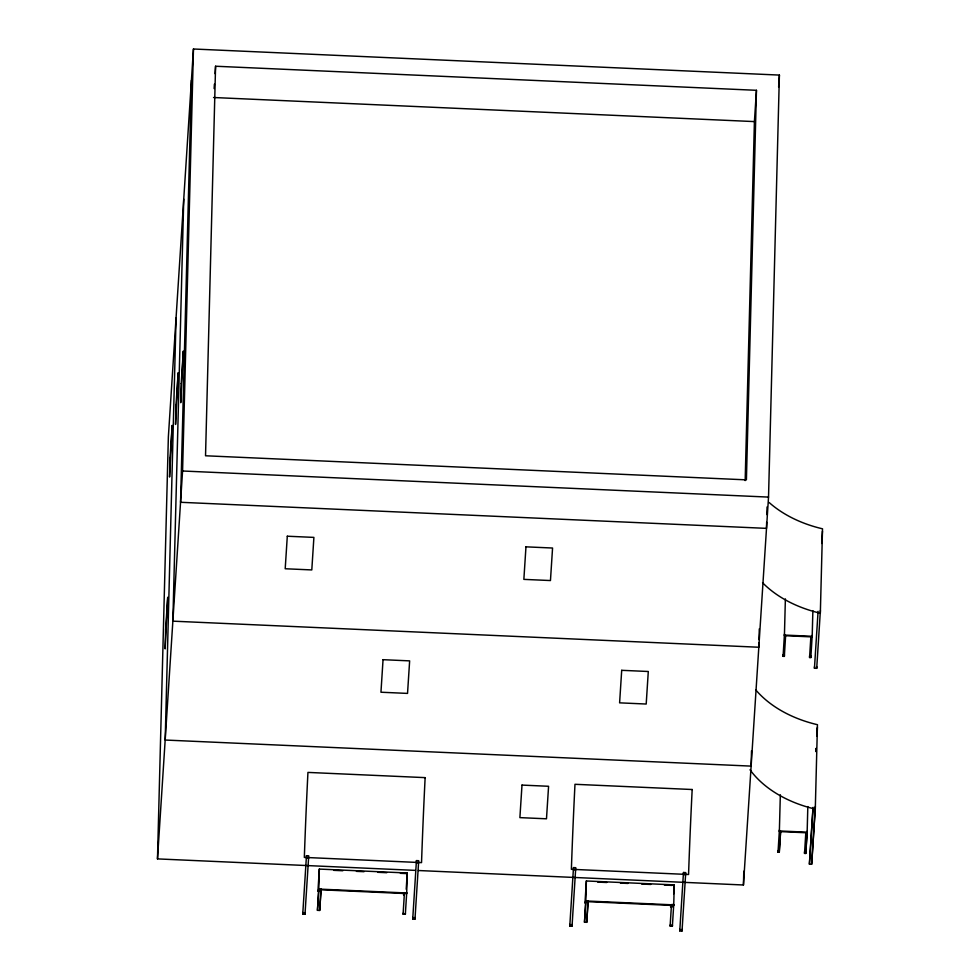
<?xml version="1.0" encoding="UTF-8"?>
<svg xmlns="http://www.w3.org/2000/svg" width="980" height="980" viewBox="0 0 980 980"><rect width="100%" height="100%" fill="white"/><g stroke="black" fill="none" stroke-linecap="round" stroke-linejoin="round"><path stroke-width="1.47" d="M415.373 870.387L157.486 858.897L168.364 436.896L193.452 49L779.394 75.08L768.528 497.093L743.44 884.989L418.423 870.522M176.057 318.022L165.179 740.035L751.121 766.115L751.525 750.827M183.738 199.148L172.86 621.161L758.814 647.241L758.937 642.66M191.431 80.287L180.553 502.287L766.507 528.367L766.654 522.254M157.486 858.897L182.574 471L193.452 49M215.576 66.236L205.531 455.774L746.405 479.857L756.45 90.307L215.576 66.236L215.086 73.684M308.627 857.304L305 914.217L302.747 914.12L302.796 912.49M305 914.217L305.05 912.588M321.036 889.803L319.701 910.445L317.447 910.347L318.806 888.787M317.961 890.342L317.937 891.261L319.333 869.076L407.227 872.996L406.676 893.613L318.782 889.693L319.333 869.076M319.701 910.445L321.06 888.885M320.191 891.359L320.215 890.452M406.7 892.707L405.34 914.254L403.086 914.156L403.111 913.25M403.576 895.071L403.601 894.164M405.34 914.254L405.365 913.348M418.595 862.204L414.981 919.118L412.727 919.007L412.764 917.39M414.981 919.118L415.018 917.488M575.652 869.187L572.038 926.1L569.784 926.002L569.821 924.385M572.038 926.1L572.075 924.483M586.738 922.327L588.098 900.779L586.738 922.327L584.484 922.229L585.844 900.681M584.999 902.237L584.974 903.144L586.371 880.971L674.264 884.879L673.713 905.495L585.82 901.588L586.371 880.971M670.124 926.039L670.149 925.132L672.403 925.23L672.378 926.149L670.124 926.039L671.484 904.491M670.614 906.953L670.639 906.047M672.893 906.145L672.868 907.051L673.052 904.111M685.633 874.087L682.019 931L679.765 930.902L679.802 929.273M682.019 931L682.056 929.383M745.168 480.58L754.416 121.594L756.45 90.307M743.44 884.989L743.795 871.22M759.01 639.597L759.292 628.891M766.85 514.61L767.058 506.966M780.619 831.628L779.284 852.269L778.022 852.22L778.071 850.591L779.333 850.652L780.57 831.481M783.081 656.331L783.118 654.701L784.38 654.763L784.343 656.38L783.081 656.331L784.453 634.06M780.337 794.78L779.357 831.567L807.128 832.804L807.826 806.564M785.384 598.89L784.417 635.677L812.175 636.914L812.873 610.675M779.284 852.269L779.333 850.652M779.406 830.954L807.165 832.192L805.793 853.458L804.531 853.396L804.568 851.779L805.83 851.828L807.165 831.187M809.578 657.507L809.615 655.877L810.889 655.939L810.84 657.556L809.578 657.507L810.864 636.706M805.793 853.458L805.83 851.828M815.299 807.924L811.661 864.238L809.407 864.127L812.935 808.708M820.395 610.405L816.708 668.336L814.454 668.238L814.503 666.62M811.661 864.238L815.348 806.307M816.708 668.336L816.757 666.719M214.13 88.58L214.412 84.109M302.747 914.12L306.373 857.206M317.447 910.347L318.819 889.081L406.712 892.988M403.086 914.156L404.446 892.596M406.21 889.264L407.227 872.996M412.727 919.007L416.341 862.094M569.784 926.002L573.398 869.089M584.484 922.229L585.856 900.963L673.75 904.883M673.726 893.785L674.264 884.879M672.378 926.149L673.738 904.589M679.765 930.902L683.379 873.989M778.635 86.999L779.394 75.08M784.343 656.38L785.617 635.591M778.022 852.22L779.406 829.95M810.84 657.556L812.212 635.297M821.706 543.471L822.441 531.197M814.454 668.238L818.08 611.324M804.531 853.396L805.817 832.608M815.813 751.439L816.009 748.402L815.862 751.55M816.793 736.225L817.381 727.099M816.855 736.323L817.345 728.716M809.407 864.127L813.082 807.348M213.542 97.51L754.416 121.594M182.574 471L768.528 497.093M784.453 635.064L812.212 636.289M333.678 870.338L342.78 870.742M356.426 871.355L364.009 871.686M377.643 872.298L386.745 872.702M400.391 873.315L407.19 873.609M597.678 882.098L606.779 882.502M620.426 883.103L628.009 883.446M641.643 884.046L650.745 884.45M664.391 885.063L671.974 885.406M769.092 502.471A111.071 77.126 1.5 0 0 822.514 528.808L820.334 613.211A111.071 77.126 1.5 0 1 762.562 582.72M755.739 689.883A111.071 77.126 1.5 0 0 817.455 724.698L815.287 809.1A111.071 77.126 1.5 0 1 750.019 769.79M165.62 629.773L165.13 648.919L167.727 597.237L165.62 629.773M170.054 457.893L169.565 477.04L172.161 425.357L170.054 457.893M176.032 405.291L175.543 424.45L178.139 372.768L176.032 405.291M181.214 383.56L180.724 402.707L183.321 351.024L181.214 383.56M306.458 855.712L306.397 857.806L308.639 857.904L308.712 855.81L306.458 855.712M416.439 860.599L416.365 862.706L418.619 862.804L418.693 860.71L416.439 860.599M573.496 867.594L573.423 869.701L575.677 869.799L575.75 867.692L573.496 867.594M683.477 872.494L683.403 874.589L685.657 874.687L685.731 872.592L683.477 872.494M287.299 536.219L285.204 568.755L311.799 569.931L313.894 537.395L287.299 536.219M383.045 659.687L380.951 692.223L407.533 693.411L409.64 660.875L383.045 659.687M525.966 546.84L523.859 579.376L550.454 580.552L552.561 548.028L525.966 546.84M521.997 785.09L519.89 817.626L546.485 818.802L548.58 786.279L521.997 785.09M621.7 670.32L619.605 702.844L646.2 704.032L648.295 671.496L621.7 670.32M425.136 777.63L307.941 772.412A111.071 2.156 -87.5 0 0 304.339 857.402L421.535 862.62A111.071 2.156 -87.5 0 1 425.136 777.63M692.174 789.513L574.978 784.294A111.071 2.156 -87.5 0 0 571.377 869.297L688.56 874.503A111.071 2.156 -87.5 0 1 692.174 789.513"/></g></svg>
